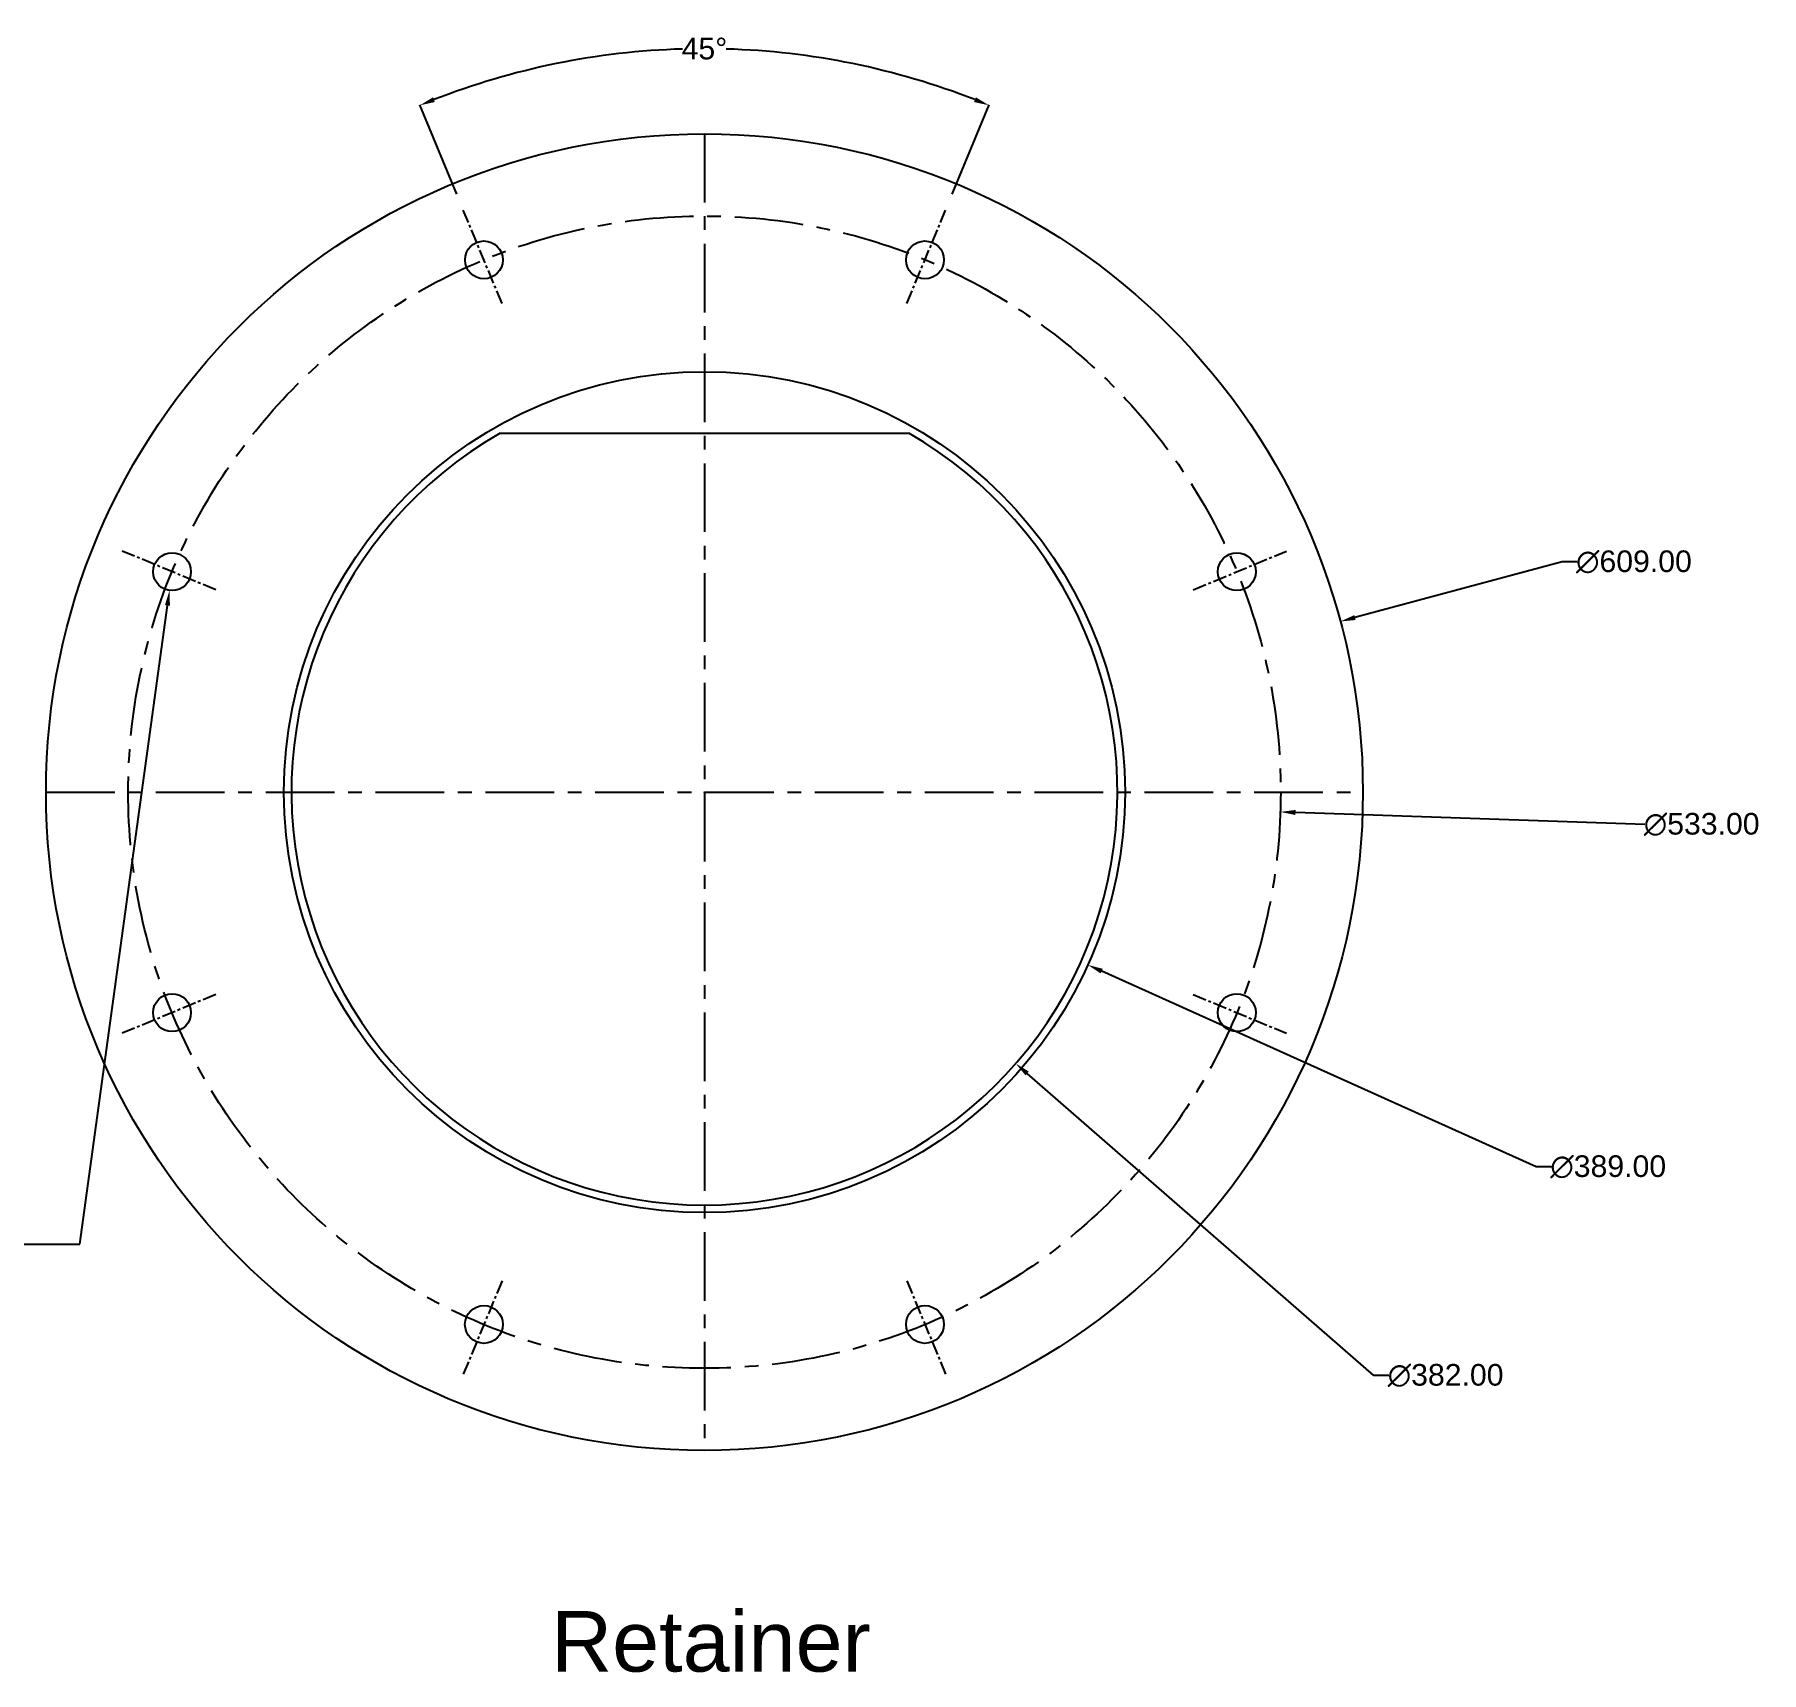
# Model space of a CAD drawing. Header units: millimetres. Extents: x 2648 to 3854, y 1717 to 2474.
# Drawn here: x 3055 to 3854, y 1717 to 2474 of the extents above; entities that cross this region are included whole.
import ezdxf

# ---------------------------------------------------------------- set-up
doc = ezdxf.new("R2010")
doc.units = ezdxf.units.MM
doc.linetypes.add('CENTER', pattern=[50.8, 31.75, -6.35, 6.35, -6.35])
doc.layers.add('AM_5', color=3, linetype='Continuous', lineweight=25)
doc.layers.add('dimension', color=70, linetype='Continuous', lineweight=5)
doc.layers.add('centerline', color=130, linetype='CENTER')
doc.styles.get("Standard").update_dxf_attribs({"font": 'arial.ttf'})
doc.dimstyles.new('large', dxfattribs={"dimtxt": 10, "dimasz": 7, "dimexe": 0.18, "dimexo": 8, "dimgap": 0.09, "dimtad": 0, "dimtih": 1, "dimtoh": 1, "dimzin": 0, "dimdsep": 46, "dimtxsty": 'Standard', "dimcen": 0.09, "dimclrt": 2, "dimadec": 0, "dimazin": 0, "dimtfac": 1, "dimtofl": 0, "dimtmove": 0, "dimatfit": 3, "dimfxl": 1, "dimtolj": 1, "dimtzin": 0, "dimarcsym": 0})
doc.dimstyles.new('large$2', dxfattribs={"dimtxt": 10, "dimasz": 7, "dimexe": 0.18, "dimexo": 8, "dimgap": 0.09, "dimtad": 0, "dimtih": 1, "dimtoh": 1, "dimzin": 0, "dimdsep": 46, "dimtxsty": 'Standard', "dimcen": 0.09, "dimclrt": 2, "dimadec": 0, "dimazin": 0, "dimtfac": 1, "dimtofl": 0, "dimtmove": 0, "dimatfit": 3, "dimfxl": 1, "dimtolj": 1, "dimtzin": 0, "dimarcsym": 0})

# ---------------------------------------------------------------- blocks, each defined once
blk = doc.blocks.new('*U33')
blk.add_circle((-0.39, -1.41), 8.75)
at = {"layer": 'centerline', "ltscale": 0.2}
blk.add_line((-8.76, -21.6), (9.14, 21.6), dxfattribs=at)
blk = doc.blocks.new('*U34')
at = {"color": 0, "linetype": 'ByBlock', "lineweight": -2, "transparency": 16777216}
for p, rotation in [((3262.03, 2371.45), 45.00000000000001), ((3612.22, 2226.67), 314.9999999999999), ((3117.11, 2226.34), 90.00000000000001), ((3117.24, 2021.26), 135), ((3612.35, 2021.59), 270), ((3262.35, 1876.35), 180), ((3467.43, 1876.48), 225)]:
    blk.add_blockref('*U33', p, dxfattribs=dict(at, rotation=rotation))
blk.add_blockref('*U33', (3467.11, 2371.59), dxfattribs=at)
blk = doc.blocks.new('*D36')
at = {"layer": 'Defpoints', "color": 0, "transparency": 16777216}
for p in [(3658.81, 2202.93), (3070.65, 2045.01)]:
    blk.add_point(p, dxfattribs=at)
at = {"layer": 'dimension', "color": 0, "lineweight": -2, "transparency": 16777216}
for p, q in [((3761.32, 2230.45), (3665.58, 2204.74)), ((3768.32, 2230.45), (3761.32, 2230.45)), ((3364.64, 2123.97), (3364.82, 2123.97)), ((3364.73, 2123.88), (3364.73, 2124.06))]:
    blk.add_line(p, q, dxfattribs=at)
at = {"layer": 'dimension', "color": 0, "transparency": 16777216}
blk.add_solid([(3665.27, 2205.87), (3665.88, 2203.61), (3658.81, 2202.93)], dxfattribs=at)
at = {"layer": 'dimension', "color": 2, "transparency": 16777216, "insert": (3794.59, 2230.45), "char_height": 10, "attachment_point": 5}
blk.add_mtext('\\A1;∅609.00', dxfattribs=at)
blk = doc.blocks.new('*D37')
at = {"layer": 'Defpoints', "color": 0, "transparency": 16777216}
for p in [(3098.39, 2133.12), (3631.07, 2114.82)]:
    blk.add_point(p, dxfattribs=at)
at = {"layer": 'dimension', "color": 0, "lineweight": -2, "transparency": 16777216}
for p, q in [((3364.64, 2123.97), (3364.82, 2123.97)), ((3364.73, 2123.88), (3364.73, 2124.06)), ((3799.65, 2109.03), (3638.07, 2114.58))]:
    blk.add_line(p, q, dxfattribs=at)
at = {"layer": 'dimension', "color": 0, "transparency": 16777216}
blk.add_solid([(3638.11, 2115.74), (3638.03, 2113.41), (3631.07, 2114.82)], dxfattribs=at)
at = {"layer": 'dimension', "color": 2, "transparency": 16777216, "insert": (3825.92, 2109.03), "char_height": 10, "attachment_point": 5}
blk.add_mtext('\\A1;∅533.00', dxfattribs=at)
blk = doc.blocks.new('*D38')
at = {"layer": 'Defpoints', "color": 0, "transparency": 16777216}
for p in [(3187.4, 2203.86), (3542.06, 2044.07)]:
    blk.add_point(p, dxfattribs=at)
at = {"layer": 'dimension', "color": 0, "lineweight": -2, "transparency": 16777216}
for p, q in [((3364.64, 2123.97), (3364.82, 2123.97)), ((3364.73, 2123.88), (3364.73, 2124.06)), ((3749.43, 1950.65), (3548.45, 2041.2)), ((3756.43, 1950.65), (3749.43, 1950.65))]:
    blk.add_line(p, q, dxfattribs=at)
at = {"layer": 'dimension', "color": 0, "transparency": 16777216}
blk.add_solid([(3548.93, 2042.26), (3547.97, 2040.13), (3542.06, 2044.07)], dxfattribs=at)
at = {"layer": 'dimension', "color": 2, "transparency": 16777216, "insert": (3782.7, 1950.65), "char_height": 10, "attachment_point": 5}
blk.add_mtext('\\A1;∅389.00', dxfattribs=at)
blk = doc.blocks.new('*D39')
at = {"layer": 'Defpoints', "color": 0, "transparency": 16777216}
for p in [(3220.76, 2249.49), (3508.7, 1998.45)]:
    blk.add_point(p, dxfattribs=at)
at = {"layer": 'dimension', "color": 0, "lineweight": -2, "transparency": 16777216}
for p, q in [((3364.64, 2123.97), (3364.82, 2123.97)), ((3364.73, 2123.88), (3364.73, 2124.06)), ((3674.23, 1854.13), (3513.97, 1993.85)), ((3681.23, 1854.13), (3674.23, 1854.13))]:
    blk.add_line(p, q, dxfattribs=at)
at = {"layer": 'dimension', "color": 0, "transparency": 16777216}
blk.add_solid([(3514.74, 1994.73), (3513.21, 1992.97), (3508.7, 1998.45)], dxfattribs=at)
at = {"layer": 'dimension', "color": 2, "transparency": 16777216, "insert": (3707.5, 1854.13), "char_height": 10, "attachment_point": 5}
blk.add_mtext('\\A1;∅382.00', dxfattribs=at)
blk = doc.blocks.new('*D40')
at = {"layer": 'AM_5', "color": 0, "lineweight": -2, "transparency": 16777216}
for p, q in [((3250.15, 2400.58), (3233.06, 2441.84)), ((3479.31, 2400.58), (3496.4, 2441.84))]:
    blk.add_line(p, q, dxfattribs=at)
for start, end in [(91.68306, 111.3337), (68.6663, 88.31694)]:
    blk.add_arc((3364.73, 2123.97), 343.89, start, end, dxfattribs=at)
at = {"layer": 'AM_5', "color": 0, "transparency": 16777216}
for points in [[(3240.06, 2443.21), (3239.19, 2445.37), (3233.13, 2441.68)], [(3490.27, 2445.37), (3489.4, 2443.21), (3496.33, 2441.68)]]:
    blk.add_solid(points, dxfattribs=at)
at = {"layer": 'Defpoints', "color": 0, "transparency": 16777216}
for p in [(3409.62, 2464.91), (3253.21, 2393.19), (3476.25, 2393.19), (3271.11, 2349.98), (3458.35, 2349.98)]:
    blk.add_point(p, dxfattribs=at)
at = {"layer": 'AM_5', "color": 2, "transparency": 16777216, "insert": (3364.73, 2467.85), "char_height": 10, "attachment_point": 5}
blk.add_mtext('\\A1;45°', dxfattribs=at)
blk = doc.blocks.new('*D41')
at = {"layer": 'Defpoints', "color": 0, "transparency": 16777216}
for p in [(3119.71, 2234.62), (3117.33, 2217.28)]:
    blk.add_point(p, dxfattribs=at)
at = {"layer": 'dimension', "color": 0, "lineweight": -2, "transparency": 16777216}
for p, q in [((3118.43, 2225.95), (3118.61, 2225.95)), ((3118.52, 2225.86), (3118.52, 2226.04)), ((3075.81, 1914.87), (3116.37, 2210.35)), ((3012.24, 1914.87), (3075.81, 1914.87))]:
    blk.add_line(p, q, dxfattribs=at)
at = {"layer": 'dimension', "color": 0, "transparency": 16777216}
blk.add_solid([(3115.22, 2210.51), (3117.53, 2210.19), (3117.33, 2217.28)], dxfattribs=at)
at = {"layer": 'dimension', "color": 2, "transparency": 16777216, "insert": (2950.18, 1914.87), "char_height": 10, "attachment_point": 5}
blk.add_mtext('\\A1;∅17.50 8 HOLES ^JEQUALLY SPACED', dxfattribs=at)

msp = doc.modelspace()

# ---------------------------------------------------------------- linework, layer by layer
msp.add_line((3270.258, 2289.967), (3459.202, 2289.967))
for radius in [304.5, 194.5]:
    msp.add_circle((3364.73, 2123.967), radius)
msp.add_arc((3364.73, 2123.967), 191, 119.644626, 60.355374)
at = {"layer": 'centerline'}
for p, q in [((3364.73, 2428.467), (3364.73, 1819.467)), ((3060.23, 2123.967), (3669.23, 2123.967))]:
    msp.add_line(p, q, dxfattribs=at)
msp.add_circle((3364.73, 2123.967), 266.5, dxfattribs=at)

# ---------------------------------------------------------------- block references
msp.add_blockref('*U34', (0, 0))

# ---------------------------------------------------------------- texts
msp.add_text('Retainer', height=28).set_placement((3293.81, 1717.179))

# ---------------------------------------------------------------- dimensions: what is measured, and where the dimension line sits
at = {"layer": 'AM_5'}
dim = msp.add_angular_dim_2l(base=(3409.617, 2464.913), line1=((3271.111, 2349.984), (3253.213, 2393.194)), line2=((3458.35, 2349.984), (3476.248, 2393.194)), dimstyle='large$2', override={"dimpost": ''}, dxfattribs=at)
dim.commit()
dim.dimension.update_dxf_attribs({"geometry": '*D40', "text_midpoint": (3364.73, 2467.855)})
at = {"layer": 'dimension'}
for p1, p2, picture, middle in [((3220.764, 2249.485), (3508.696, 1998.449), '*D39', (3707.497, 1854.129)), ((3070.646, 2045.008), (3658.815, 2202.926), '*D36', (3794.592, 2230.449)), ((3187.397, 2203.861), (3542.064, 2044.072), '*D38', (3782.698, 1950.648)), ((3098.387, 2133.117), (3631.073, 2114.817), '*D37', (3799.648, 2109.026))]:
    dim = msp.add_diameter_dim_2p(p1=p1, p2=p2, dimstyle='large', dxfattribs=at)
    dim.commit()
    dim.dimension.update_dxf_attribs({"geometry": picture, "text_midpoint": middle, "dimtype": 163})
dim = msp.add_diameter_dim_2p(p1=(3119.707, 2234.621), p2=(3117.326, 2217.283), text='<> 8 HOLES ^JEQUALLY SPACED', dimstyle='large', override={"dimpost": ''}, dxfattribs=at)
dim.commit()
dim.dimension.update_dxf_attribs({"geometry": '*D41', "text_midpoint": (2950.182, 1914.875), "dimtype": 163})

doc.saveas('drawing.dxf')
